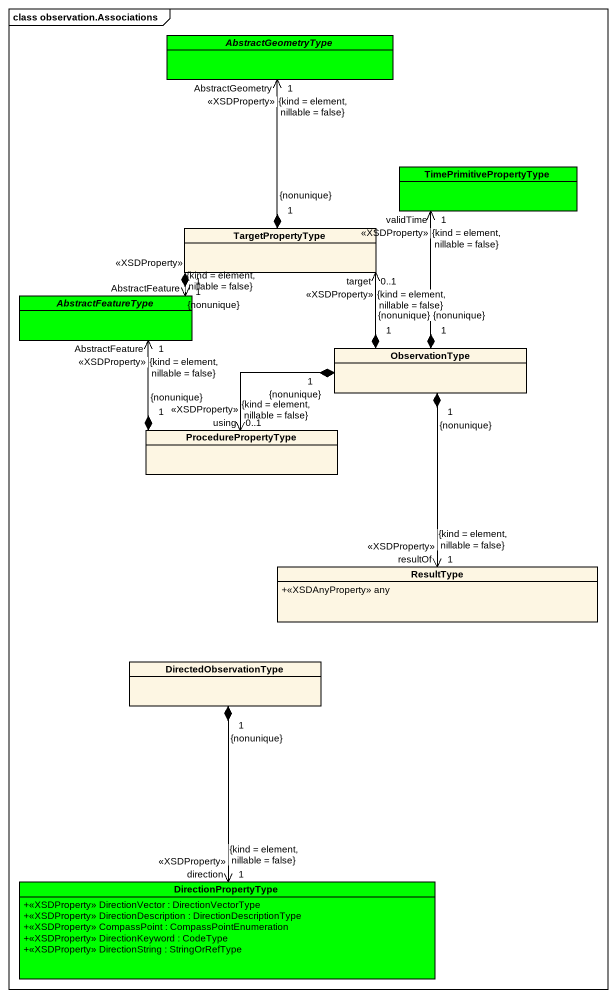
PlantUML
@startuml
mainframe class observation.Associations
hide circle
hide empty members
skinparam classAttributeIconSize 0
abstract class AbstractGeometryType #00FF00
class TimePrimitivePropertyType #00FF00
class TargetPropertyType
abstract class AbstractFeatureType #00FF00
class ObservationType
class ProcedurePropertyType
class ResultType {
  +<<XSDAnyProperty>> any
}
class DirectedObservationType
class DirectionPropertyType #00FF00 {
  +<<XSDProperty>> DirectionVector : DirectionVectorType
  +<<XSDProperty>> DirectionDescription : DirectionDescriptionType
  +<<XSDProperty>> CompassPoint : CompassPointEnumeration
  +<<XSDProperty>> DirectionKeyword : CodeType
  +<<XSDProperty>> DirectionString : StringOrRefType
}
TargetPropertyType "1\n{nonunique}" *-up-> "AbstractGeometry\n<<XSDProperty>>\n1\n{kind = element, nillable = false}" AbstractGeometryType
TargetPropertyType "1\n{nonunique}" *-left-> "AbstractFeature\n<<XSDProperty>>\n1\n{kind = element, nillable = false}" AbstractFeatureType
ObservationType "1\n{nonunique}" *-up-> "validTime\n<<XSDProperty>>\n1\n{kind = element, nillable = false}" TimePrimitivePropertyType
ObservationType "1\n{nonunique}" *-up-> "target\n<<XSDProperty>>\n0..1\n{kind = element, nillable = false}" TargetPropertyType
ObservationType "1\n{nonunique}" *-left-> "using\n<<XSDProperty>>\n0..1\n{kind = element, nillable = false}" ProcedurePropertyType
ObservationType "1\n{nonunique}" *--> "resultOf\n<<XSDProperty>>\n1\n{kind = element, nillable = false}" ResultType
ProcedurePropertyType "1\n{nonunique}" *-up-> "AbstractFeature\n<<XSDProperty>>\n1\n{kind = element, nillable = false}" AbstractFeatureType
DirectedObservationType "1\n{nonunique}" *--> "direction\n<<XSDProperty>>\n1\n{kind = element, nillable = false}" DirectionPropertyType
@enduml
